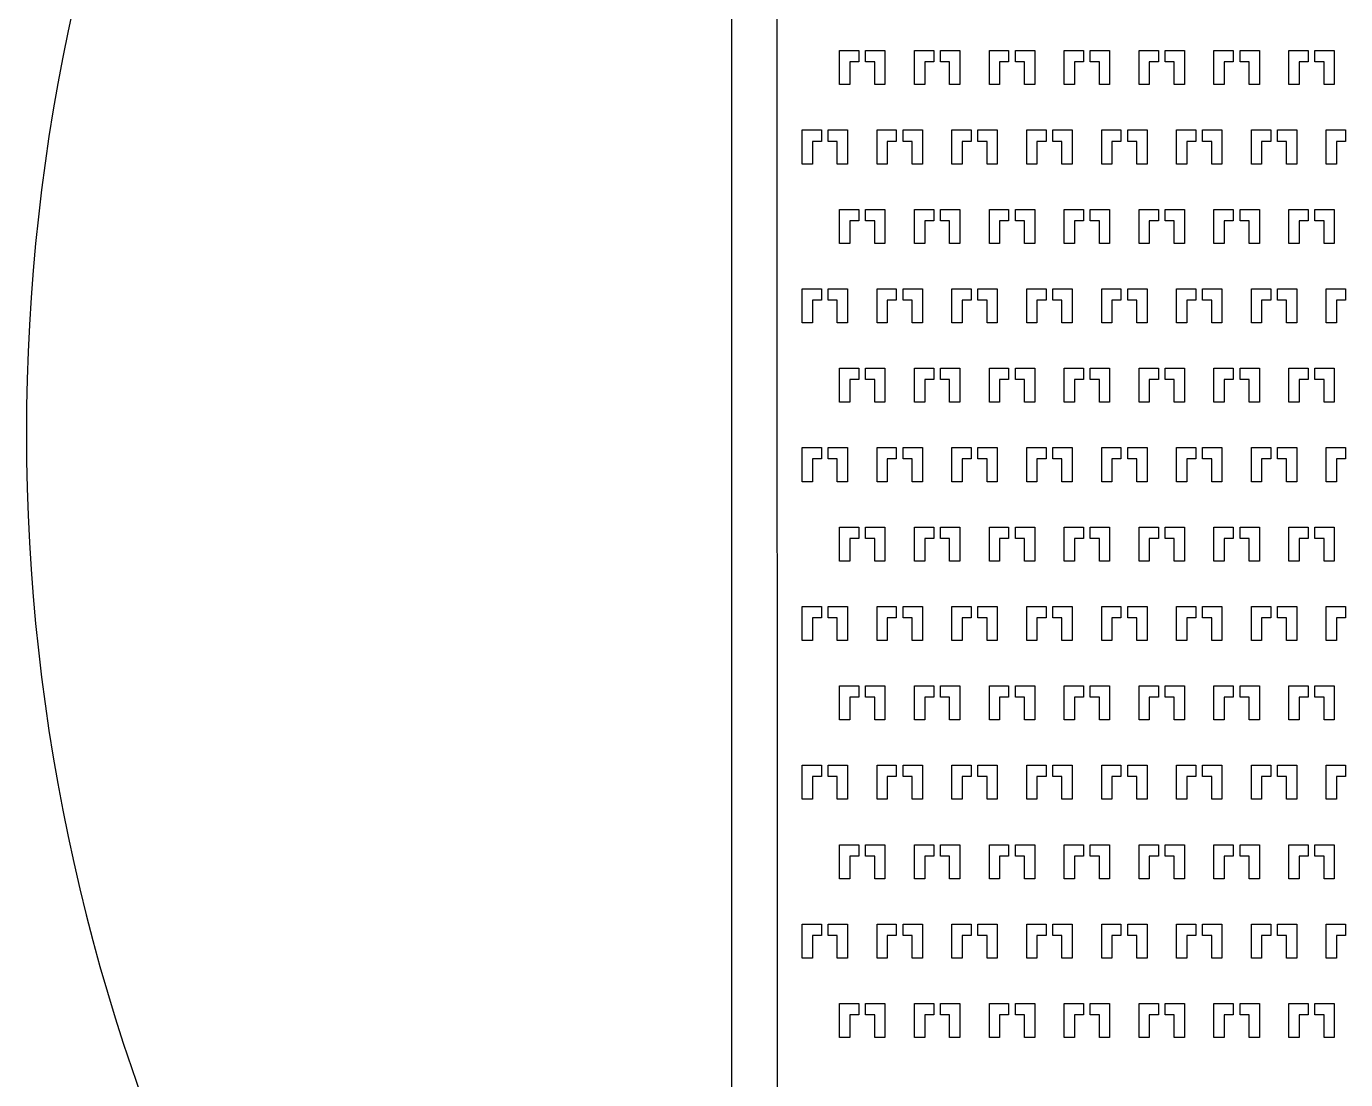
# Model space of a CAD drawing. Header units: millimetres. Extents: x -7034 to 79830, y 8588 to 102980.
# Drawn here: x 57984 to 63798, y 55464 to 60106 of the extents above; entities that cross this region are included whole.
import ezdxf

# ---------------------------------------------------------------- set-up
doc = ezdxf.new("R2010")
doc.units = ezdxf.units.MM
doc.layers.add('Layer-2', color=3, linetype='Continuous')

msp = doc.modelspace()

# ---------------------------------------------------------------- linework, layer by layer
at = {"layer": 'Layer-2'}
for p, q in [((61092.3, 51711.9), (61093.9, 64640)), ((61292, 64640), (61292.3, 51711.9)), ((61567.9, 59849.7), (61567.9, 59999.7)), ((61567.9, 59999.7), (61652.9, 59999.7)), ((61652.9, 59999.7), (61652.9, 59949.7)), ((61682.9, 59949.7), (61682.9, 59999.7)), ((61682.9, 59999.7), (61767.9, 59999.7)), ((61767.9, 59999.7), (61767.9, 59849.7)), ((61897.9, 59849.7), (61897.9, 59999.7)), ((61897.9, 59999.7), (61982.9, 59999.7)), ((61982.9, 59999.7), (61982.9, 59949.7)), ((62012.9, 59949.7), (62012.9, 59999.7)), ((62012.9, 59999.7), (62097.9, 59999.7)), ((62097.9, 59999.7), (62097.9, 59849.7)), ((62227.9, 59849.7), (62227.9, 59999.7)), ((62227.9, 59999.7), (62312.9, 59999.7)), ((62312.9, 59999.7), (62312.9, 59949.7)), ((62342.9, 59949.7), (62342.9, 59999.7)), ((62342.9, 59999.7), (62427.9, 59999.7)), ((62427.9, 59999.7), (62427.9, 59849.7)), ((62557.9, 59849.7), (62557.9, 59999.7)), ((62557.9, 59999.7), (62642.9, 59999.7)), ((62642.9, 59999.7), (62642.9, 59949.7)), ((62672.9, 59949.7), (62672.9, 59999.7)), ((62672.9, 59999.7), (62757.9, 59999.7)), ((62757.9, 59999.7), (62757.9, 59849.7)), ((62887.9, 59849.7), (62887.9, 59999.7)), ((62887.9, 59999.7), (62972.9, 59999.7)), ((62972.9, 59999.7), (62972.9, 59949.7)), ((63002.9, 59949.7), (63002.9, 59999.7)), ((63002.9, 59999.7), (63087.9, 59999.7)), ((63087.9, 59999.7), (63087.9, 59849.7)), ((63217.9, 59849.7), (63217.9, 59999.7)), ((63217.9, 59999.7), (63302.9, 59999.7)), ((63302.9, 59999.7), (63302.9, 59949.7)), ((63332.9, 59949.7), (63332.9, 59999.7)), ((63332.9, 59999.7), (63417.9, 59999.7)), ((63417.9, 59999.7), (63417.9, 59849.7)), ((63547.9, 59849.7), (63547.9, 59999.7)), ((63547.9, 59999.7), (63632.9, 59999.7)), ((63632.9, 59999.7), (63632.9, 59949.7)), ((63662.9, 59949.7), (63662.9, 59999.7)), ((63662.9, 59999.7), (63747.9, 59999.7)), ((63747.9, 59999.7), (63747.9, 59849.7)), ((61652.9, 59949.7), (61612.9, 59949.7)), ((61612.9, 59949.7), (61612.9, 59849.7)), ((61722.9, 59949.7), (61682.9, 59949.7)), ((61722.9, 59849.7), (61722.9, 59949.7)), ((61982.9, 59949.7), (61942.9, 59949.7)), ((61942.9, 59949.7), (61942.9, 59849.7)), ((62052.9, 59949.7), (62012.9, 59949.7)), ((62052.9, 59849.7), (62052.9, 59949.7)), ((62312.9, 59949.7), (62272.9, 59949.7)), ((62272.9, 59949.7), (62272.9, 59849.7)), ((62382.9, 59949.7), (62342.9, 59949.7)), ((62382.9, 59849.7), (62382.9, 59949.7)), ((62642.9, 59949.7), (62602.9, 59949.7)), ((62602.9, 59949.7), (62602.9, 59849.7)), ((62712.9, 59949.7), (62672.9, 59949.7)), ((62712.9, 59849.7), (62712.9, 59949.7)), ((62972.9, 59949.7), (62932.9, 59949.7)), ((62932.9, 59949.7), (62932.9, 59849.7)), ((63042.9, 59949.7), (63002.9, 59949.7)), ((63042.9, 59849.7), (63042.9, 59949.7)), ((63302.9, 59949.7), (63262.9, 59949.7)), ((63262.9, 59949.7), (63262.9, 59849.7)), ((63372.9, 59949.7), (63332.9, 59949.7)), ((63372.9, 59849.7), (63372.9, 59949.7)), ((63632.9, 59949.7), (63592.9, 59949.7)), ((63592.9, 59949.7), (63592.9, 59849.7)), ((63702.9, 59949.7), (63662.9, 59949.7)), ((63702.9, 59849.7), (63702.9, 59949.7)), ((61612.9, 59849.7), (61567.9, 59849.7)), ((61767.9, 59849.7), (61722.9, 59849.7)), ((61942.9, 59849.7), (61897.9, 59849.7)), ((62097.9, 59849.7), (62052.9, 59849.7)), ((62272.9, 59849.7), (62227.9, 59849.7)), ((62427.9, 59849.7), (62382.9, 59849.7)), ((62602.9, 59849.7), (62557.9, 59849.7)), ((62757.9, 59849.7), (62712.9, 59849.7)), ((62932.9, 59849.7), (62887.9, 59849.7)), ((63087.9, 59849.7), (63042.9, 59849.7)), ((63262.9, 59849.7), (63217.9, 59849.7)), ((63417.9, 59849.7), (63372.9, 59849.7)), ((63592.9, 59849.7), (63547.9, 59849.7)), ((63747.9, 59849.7), (63702.9, 59849.7)), ((61402.9, 59499.7), (61402.9, 59649.7)), ((61402.9, 59649.7), (61487.9, 59649.7)), ((61487.9, 59649.7), (61487.9, 59599.7)), ((61517.9, 59599.7), (61517.9, 59649.7)), ((61517.9, 59649.7), (61602.9, 59649.7)), ((61602.9, 59649.7), (61602.9, 59499.7)), ((61732.9, 59499.7), (61732.9, 59649.7)), ((61732.9, 59649.7), (61817.9, 59649.7)), ((61817.9, 59649.7), (61817.9, 59599.7)), ((61847.9, 59599.7), (61847.9, 59649.7)), ((61847.9, 59649.7), (61932.9, 59649.7)), ((61932.9, 59649.7), (61932.9, 59499.7)), ((62062.9, 59499.7), (62062.9, 59649.7)), ((62062.9, 59649.7), (62147.9, 59649.7)), ((62147.9, 59649.7), (62147.9, 59599.7)), ((62177.9, 59599.7), (62177.9, 59649.7)), ((62177.9, 59649.7), (62262.9, 59649.7)), ((62262.9, 59649.7), (62262.9, 59499.7)), ((62392.9, 59499.7), (62392.9, 59649.7)), ((62392.9, 59649.7), (62477.9, 59649.7)), ((62477.9, 59649.7), (62477.9, 59599.7)), ((62507.9, 59599.7), (62507.9, 59649.7)), ((62507.9, 59649.7), (62592.9, 59649.7)), ((62592.9, 59649.7), (62592.9, 59499.7)), ((62722.9, 59499.7), (62722.9, 59649.7)), ((62722.9, 59649.7), (62807.9, 59649.7)), ((62807.9, 59649.7), (62807.9, 59599.7)), ((62837.9, 59599.7), (62837.9, 59649.7)), ((62837.9, 59649.7), (62922.9, 59649.7)), ((62922.9, 59649.7), (62922.9, 59499.7)), ((63052.9, 59499.7), (63052.9, 59649.7)), ((63052.9, 59649.7), (63137.9, 59649.7)), ((63137.9, 59649.7), (63137.9, 59599.7)), ((63167.9, 59599.7), (63167.9, 59649.7)), ((63167.9, 59649.7), (63252.9, 59649.7)), ((63252.9, 59649.7), (63252.9, 59499.7)), ((63382.9, 59499.7), (63382.9, 59649.7)), ((63382.9, 59649.7), (63467.9, 59649.7)), ((63467.9, 59649.7), (63467.9, 59599.7)), ((63497.9, 59599.7), (63497.9, 59649.7)), ((63497.9, 59649.7), (63582.9, 59649.7)), ((63582.9, 59649.7), (63582.9, 59499.7)), ((63712.9, 59499.7), (63712.9, 59649.7)), ((63712.9, 59649.7), (63797.9, 59649.7)), ((63797.9, 59649.7), (63797.9, 59599.7)), ((61487.9, 59599.7), (61447.9, 59599.7)), ((61447.9, 59599.7), (61447.9, 59499.7)), ((61557.9, 59599.7), (61517.9, 59599.7)), ((61557.9, 59499.7), (61557.9, 59599.7)), ((61817.9, 59599.7), (61777.9, 59599.7)), ((61777.9, 59599.7), (61777.9, 59499.7)), ((61887.9, 59599.7), (61847.9, 59599.7)), ((61887.9, 59499.7), (61887.9, 59599.7)), ((62147.9, 59599.7), (62107.9, 59599.7)), ((62107.9, 59599.7), (62107.9, 59499.7)), ((62217.9, 59599.7), (62177.9, 59599.7)), ((62217.9, 59499.7), (62217.9, 59599.7)), ((62477.9, 59599.7), (62437.9, 59599.7)), ((62437.9, 59599.7), (62437.9, 59499.7)), ((62547.9, 59599.7), (62507.9, 59599.7)), ((62547.9, 59499.7), (62547.9, 59599.7)), ((62807.9, 59599.7), (62767.9, 59599.7)), ((62767.9, 59599.7), (62767.9, 59499.7)), ((62877.9, 59599.7), (62837.9, 59599.7)), ((62877.9, 59499.7), (62877.9, 59599.7)), ((63137.9, 59599.7), (63097.9, 59599.7)), ((63097.9, 59599.7), (63097.9, 59499.7)), ((63207.9, 59599.7), (63167.9, 59599.7)), ((63207.9, 59499.7), (63207.9, 59599.7)), ((63467.9, 59599.7), (63427.9, 59599.7)), ((63427.9, 59599.7), (63427.9, 59499.7)), ((63537.9, 59599.7), (63497.9, 59599.7)), ((63537.9, 59499.7), (63537.9, 59599.7)), ((63797.9, 59599.7), (63757.9, 59599.7)), ((63757.9, 59599.7), (63757.9, 59499.7)), ((61447.9, 59499.7), (61402.9, 59499.7)), ((61602.9, 59499.7), (61557.9, 59499.7)), ((61777.9, 59499.7), (61732.9, 59499.7)), ((61932.9, 59499.7), (61887.9, 59499.7)), ((62107.9, 59499.7), (62062.9, 59499.7)), ((62262.9, 59499.7), (62217.9, 59499.7)), ((62437.9, 59499.7), (62392.9, 59499.7)), ((62592.9, 59499.7), (62547.9, 59499.7)), ((62767.9, 59499.7), (62722.9, 59499.7)), ((62922.9, 59499.7), (62877.9, 59499.7)), ((63097.9, 59499.7), (63052.9, 59499.7)), ((63252.9, 59499.7), (63207.9, 59499.7)), ((63427.9, 59499.7), (63382.9, 59499.7)), ((63582.9, 59499.7), (63537.9, 59499.7)), ((63757.9, 59499.7), (63712.9, 59499.7)), ((61567.9, 59149.7), (61567.9, 59299.7)), ((61567.9, 59299.7), (61652.9, 59299.7)), ((61652.9, 59299.7), (61652.9, 59249.7)), ((61682.9, 59249.7), (61682.9, 59299.7)), ((61682.9, 59299.7), (61767.9, 59299.7)), ((61767.9, 59299.7), (61767.9, 59149.7)), ((61897.9, 59149.7), (61897.9, 59299.7)), ((61897.9, 59299.7), (61982.9, 59299.7)), ((61982.9, 59299.7), (61982.9, 59249.7)), ((62012.9, 59249.7), (62012.9, 59299.7)), ((62012.9, 59299.7), (62097.9, 59299.7)), ((62097.9, 59299.7), (62097.9, 59149.7)), ((62227.9, 59149.7), (62227.9, 59299.7)), ((62227.9, 59299.7), (62312.9, 59299.7)), ((62312.9, 59299.7), (62312.9, 59249.7)), ((62342.9, 59249.7), (62342.9, 59299.7)), ((62342.9, 59299.7), (62427.9, 59299.7)), ((62427.9, 59299.7), (62427.9, 59149.7)), ((62557.9, 59149.7), (62557.9, 59299.7)), ((62557.9, 59299.7), (62642.9, 59299.7)), ((62642.9, 59299.7), (62642.9, 59249.7)), ((62672.9, 59249.7), (62672.9, 59299.7)), ((62672.9, 59299.7), (62757.9, 59299.7)), ((62757.9, 59299.7), (62757.9, 59149.7)), ((62887.9, 59149.7), (62887.9, 59299.7)), ((62887.9, 59299.7), (62972.9, 59299.7)), ((62972.9, 59299.7), (62972.9, 59249.7)), ((63002.9, 59249.7), (63002.9, 59299.7)), ((63002.9, 59299.7), (63087.9, 59299.7)), ((63087.9, 59299.7), (63087.9, 59149.7)), ((63217.9, 59149.7), (63217.9, 59299.7)), ((63217.9, 59299.7), (63302.9, 59299.7)), ((63302.9, 59299.7), (63302.9, 59249.7)), ((63332.9, 59249.7), (63332.9, 59299.7)), ((63332.9, 59299.7), (63417.9, 59299.7)), ((63417.9, 59299.7), (63417.9, 59149.7)), ((63547.9, 59149.7), (63547.9, 59299.7)), ((63547.9, 59299.7), (63632.9, 59299.7)), ((63632.9, 59299.7), (63632.9, 59249.7)), ((63662.9, 59249.7), (63662.9, 59299.7)), ((63662.9, 59299.7), (63747.9, 59299.7)), ((63747.9, 59299.7), (63747.9, 59149.7)), ((61652.9, 59249.7), (61612.9, 59249.7)), ((61612.9, 59249.7), (61612.9, 59149.7)), ((61722.9, 59249.7), (61682.9, 59249.7)), ((61722.9, 59149.7), (61722.9, 59249.7)), ((61982.9, 59249.7), (61942.9, 59249.7)), ((61942.9, 59249.7), (61942.9, 59149.7)), ((62052.9, 59249.7), (62012.9, 59249.7)), ((62052.9, 59149.7), (62052.9, 59249.7)), ((62312.9, 59249.7), (62272.9, 59249.7)), ((62272.9, 59249.7), (62272.9, 59149.7)), ((62382.9, 59249.7), (62342.9, 59249.7)), ((62382.9, 59149.7), (62382.9, 59249.7)), ((62642.9, 59249.7), (62602.9, 59249.7)), ((62602.9, 59249.7), (62602.9, 59149.7)), ((62712.9, 59249.7), (62672.9, 59249.7)), ((62712.9, 59149.7), (62712.9, 59249.7)), ((62972.9, 59249.7), (62932.9, 59249.7)), ((62932.9, 59249.7), (62932.9, 59149.7)), ((63042.9, 59249.7), (63002.9, 59249.7)), ((63042.9, 59149.7), (63042.9, 59249.7)), ((63302.9, 59249.7), (63262.9, 59249.7)), ((63262.9, 59249.7), (63262.9, 59149.7)), ((63372.9, 59249.7), (63332.9, 59249.7)), ((63372.9, 59149.7), (63372.9, 59249.7)), ((63632.9, 59249.7), (63592.9, 59249.7)), ((63592.9, 59249.7), (63592.9, 59149.7)), ((63702.9, 59249.7), (63662.9, 59249.7)), ((63702.9, 59149.7), (63702.9, 59249.7)), ((61612.9, 59149.7), (61567.9, 59149.7)), ((61767.9, 59149.7), (61722.9, 59149.7)), ((61942.9, 59149.7), (61897.9, 59149.7)), ((62097.9, 59149.7), (62052.9, 59149.7)), ((62272.9, 59149.7), (62227.9, 59149.7)), ((62427.9, 59149.7), (62382.9, 59149.7)), ((62602.9, 59149.7), (62557.9, 59149.7)), ((62757.9, 59149.7), (62712.9, 59149.7)), ((62932.9, 59149.7), (62887.9, 59149.7)), ((63087.9, 59149.7), (63042.9, 59149.7)), ((63262.9, 59149.7), (63217.9, 59149.7)), ((63417.9, 59149.7), (63372.9, 59149.7)), ((63592.9, 59149.7), (63547.9, 59149.7)), ((63747.9, 59149.7), (63702.9, 59149.7)), ((61402.9, 58799.7), (61402.9, 58949.7)), ((61402.9, 58949.7), (61487.9, 58949.7)), ((61487.9, 58949.7), (61487.9, 58899.7)), ((61517.9, 58899.7), (61517.9, 58949.7)), ((61517.9, 58949.7), (61602.9, 58949.7)), ((61602.9, 58949.7), (61602.9, 58799.7)), ((61732.9, 58799.7), (61732.9, 58949.7)), ((61732.9, 58949.7), (61817.9, 58949.7)), ((61817.9, 58949.7), (61817.9, 58899.7)), ((61847.9, 58899.7), (61847.9, 58949.7)), ((61847.9, 58949.7), (61932.9, 58949.7)), ((61932.9, 58949.7), (61932.9, 58799.7)), ((62062.9, 58799.7), (62062.9, 58949.7)), ((62062.9, 58949.7), (62147.9, 58949.7)), ((62147.9, 58949.7), (62147.9, 58899.7)), ((62177.9, 58899.7), (62177.9, 58949.7)), ((62177.9, 58949.7), (62262.9, 58949.7)), ((62262.9, 58949.7), (62262.9, 58799.7)), ((62392.9, 58799.7), (62392.9, 58949.7)), ((62392.9, 58949.7), (62477.9, 58949.7)), ((62477.9, 58949.7), (62477.9, 58899.7)), ((62507.9, 58899.7), (62507.9, 58949.7)), ((62507.9, 58949.7), (62592.9, 58949.7)), ((62592.9, 58949.7), (62592.9, 58799.7)), ((62722.9, 58799.7), (62722.9, 58949.7)), ((62722.9, 58949.7), (62807.9, 58949.7)), ((62807.9, 58949.7), (62807.9, 58899.7)), ((62837.9, 58899.7), (62837.9, 58949.7)), ((62837.9, 58949.7), (62922.9, 58949.7)), ((62922.9, 58949.7), (62922.9, 58799.7)), ((63052.9, 58799.7), (63052.9, 58949.7)), ((63052.9, 58949.7), (63137.9, 58949.7)), ((63137.9, 58949.7), (63137.9, 58899.7)), ((63167.9, 58899.7), (63167.9, 58949.7)), ((63167.9, 58949.7), (63252.9, 58949.7)), ((63252.9, 58949.7), (63252.9, 58799.7)), ((63382.9, 58799.7), (63382.9, 58949.7)), ((63382.9, 58949.7), (63467.9, 58949.7)), ((63467.9, 58949.7), (63467.9, 58899.7)), ((63497.9, 58899.7), (63497.9, 58949.7)), ((63497.9, 58949.7), (63582.9, 58949.7)), ((63582.9, 58949.7), (63582.9, 58799.7)), ((63712.9, 58799.7), (63712.9, 58949.7)), ((63712.9, 58949.7), (63797.9, 58949.7)), ((63797.9, 58949.7), (63797.9, 58899.7)), ((61487.9, 58899.7), (61447.9, 58899.7)), ((61447.9, 58899.7), (61447.9, 58799.7)), ((61557.9, 58899.7), (61517.9, 58899.7)), ((61557.9, 58799.7), (61557.9, 58899.7)), ((61817.9, 58899.7), (61777.9, 58899.7)), ((61777.9, 58899.7), (61777.9, 58799.7)), ((61887.9, 58899.7), (61847.9, 58899.7)), ((61887.9, 58799.7), (61887.9, 58899.7)), ((62147.9, 58899.7), (62107.9, 58899.7)), ((62107.9, 58899.7), (62107.9, 58799.7)), ((62217.9, 58899.7), (62177.9, 58899.7)), ((62217.9, 58799.7), (62217.9, 58899.7)), ((62477.9, 58899.7), (62437.9, 58899.7)), ((62437.9, 58899.7), (62437.9, 58799.7)), ((62547.9, 58899.7), (62507.9, 58899.7)), ((62547.9, 58799.7), (62547.9, 58899.7)), ((62807.9, 58899.7), (62767.9, 58899.7)), ((62767.9, 58899.7), (62767.9, 58799.7)), ((62877.9, 58899.7), (62837.9, 58899.7)), ((62877.9, 58799.7), (62877.9, 58899.7)), ((63137.9, 58899.7), (63097.9, 58899.7)), ((63097.9, 58899.7), (63097.9, 58799.7)), ((63207.9, 58899.7), (63167.9, 58899.7)), ((63207.9, 58799.7), (63207.9, 58899.7)), ((63467.9, 58899.7), (63427.9, 58899.7)), ((63427.9, 58899.7), (63427.9, 58799.7)), ((63537.9, 58899.7), (63497.9, 58899.7)), ((63537.9, 58799.7), (63537.9, 58899.7)), ((63797.9, 58899.7), (63757.9, 58899.7)), ((63757.9, 58899.7), (63757.9, 58799.7)), ((61447.9, 58799.7), (61402.9, 58799.7)), ((61602.9, 58799.7), (61557.9, 58799.7)), ((61777.9, 58799.7), (61732.9, 58799.7)), ((61932.9, 58799.7), (61887.9, 58799.7)), ((62107.9, 58799.7), (62062.9, 58799.7)), ((62262.9, 58799.7), (62217.9, 58799.7)), ((62437.9, 58799.7), (62392.9, 58799.7)), ((62592.9, 58799.7), (62547.9, 58799.7)), ((62767.9, 58799.7), (62722.9, 58799.7)), ((62922.9, 58799.7), (62877.9, 58799.7)), ((63097.9, 58799.7), (63052.9, 58799.7)), ((63252.9, 58799.7), (63207.9, 58799.7)), ((63427.9, 58799.7), (63382.9, 58799.7)), ((63582.9, 58799.7), (63537.9, 58799.7)), ((63757.9, 58799.7), (63712.9, 58799.7)), ((61567.9, 58449.7), (61567.9, 58599.7)), ((61567.9, 58599.7), (61652.9, 58599.7)), ((61652.9, 58549.7), (61612.9, 58549.7)), ((61612.9, 58549.7), (61612.9, 58449.7)), ((61652.9, 58599.7), (61652.9, 58549.7)), ((61682.9, 58549.7), (61682.9, 58599.7)), ((61682.9, 58599.7), (61767.9, 58599.7)), ((61722.9, 58549.7), (61682.9, 58549.7)), ((61722.9, 58449.7), (61722.9, 58549.7)), ((61767.9, 58599.7), (61767.9, 58449.7)), ((61897.9, 58449.7), (61897.9, 58599.7)), ((61897.9, 58599.7), (61982.9, 58599.7)), ((61982.9, 58549.7), (61942.9, 58549.7)), ((61942.9, 58549.7), (61942.9, 58449.7)), ((61982.9, 58599.7), (61982.9, 58549.7)), ((62012.9, 58549.7), (62012.9, 58599.7)), ((62012.9, 58599.7), (62097.9, 58599.7)), ((62052.9, 58549.7), (62012.9, 58549.7)), ((62052.9, 58449.7), (62052.9, 58549.7)), ((62097.9, 58599.7), (62097.9, 58449.7)), ((62227.9, 58449.7), (62227.9, 58599.7)), ((62227.9, 58599.7), (62312.9, 58599.7)), ((62312.9, 58549.7), (62272.9, 58549.7)), ((62272.9, 58549.7), (62272.9, 58449.7)), ((62312.9, 58599.7), (62312.9, 58549.7)), ((62342.9, 58549.7), (62342.9, 58599.7)), ((62342.9, 58599.7), (62427.9, 58599.7)), ((62382.9, 58549.7), (62342.9, 58549.7)), ((62382.9, 58449.7), (62382.9, 58549.7)), ((62427.9, 58599.7), (62427.9, 58449.7)), ((62557.9, 58449.7), (62557.9, 58599.7)), ((62557.9, 58599.7), (62642.9, 58599.7)), ((62642.9, 58549.7), (62602.9, 58549.7)), ((62602.9, 58549.7), (62602.9, 58449.7)), ((62642.9, 58599.7), (62642.9, 58549.7)), ((62672.9, 58549.7), (62672.9, 58599.7)), ((62672.9, 58599.7), (62757.9, 58599.7)), ((62712.9, 58549.7), (62672.9, 58549.7)), ((62712.9, 58449.7), (62712.9, 58549.7)), ((62757.9, 58599.7), (62757.9, 58449.7)), ((62887.9, 58449.7), (62887.9, 58599.7)), ((62887.9, 58599.7), (62972.9, 58599.7)), ((62972.9, 58549.7), (62932.9, 58549.7)), ((62932.9, 58549.7), (62932.9, 58449.7)), ((62972.9, 58599.7), (62972.9, 58549.7)), ((63002.9, 58549.7), (63002.9, 58599.7)), ((63002.9, 58599.7), (63087.9, 58599.7)), ((63042.9, 58549.7), (63002.9, 58549.7)), ((63042.9, 58449.7), (63042.9, 58549.7)), ((63087.9, 58599.7), (63087.9, 58449.7)), ((63217.9, 58449.7), (63217.9, 58599.7)), ((63217.9, 58599.7), (63302.9, 58599.7)), ((63302.9, 58549.7), (63262.9, 58549.7)), ((63262.9, 58549.7), (63262.9, 58449.7)), ((63302.9, 58599.7), (63302.9, 58549.7)), ((63332.9, 58549.7), (63332.9, 58599.7)), ((63332.9, 58599.7), (63417.9, 58599.7)), ((63372.9, 58549.7), (63332.9, 58549.7)), ((63372.9, 58449.7), (63372.9, 58549.7)), ((63417.9, 58599.7), (63417.9, 58449.7)), ((63547.9, 58449.7), (63547.9, 58599.7)), ((63547.9, 58599.7), (63632.9, 58599.7)), ((63632.9, 58549.7), (63592.9, 58549.7)), ((63592.9, 58549.7), (63592.9, 58449.7)), ((63632.9, 58599.7), (63632.9, 58549.7)), ((63662.9, 58549.7), (63662.9, 58599.7)), ((63662.9, 58599.7), (63747.9, 58599.7)), ((63702.9, 58549.7), (63662.9, 58549.7)), ((63702.9, 58449.7), (63702.9, 58549.7)), ((63747.9, 58599.7), (63747.9, 58449.7)), ((61612.9, 58449.7), (61567.9, 58449.7)), ((61767.9, 58449.7), (61722.9, 58449.7)), ((61942.9, 58449.7), (61897.9, 58449.7)), ((62097.9, 58449.7), (62052.9, 58449.7)), ((62272.9, 58449.7), (62227.9, 58449.7)), ((62427.9, 58449.7), (62382.9, 58449.7)), ((62602.9, 58449.7), (62557.9, 58449.7)), ((62757.9, 58449.7), (62712.9, 58449.7)), ((62932.9, 58449.7), (62887.9, 58449.7)), ((63087.9, 58449.7), (63042.9, 58449.7)), ((63262.9, 58449.7), (63217.9, 58449.7)), ((63417.9, 58449.7), (63372.9, 58449.7)), ((63592.9, 58449.7), (63547.9, 58449.7)), ((63747.9, 58449.7), (63702.9, 58449.7)), ((61402.9, 58099.7), (61402.9, 58249.7)), ((61402.9, 58249.7), (61487.9, 58249.7)), ((61487.9, 58199.7), (61447.9, 58199.7)), ((61447.9, 58199.7), (61447.9, 58099.7)), ((61487.9, 58249.7), (61487.9, 58199.7)), ((61517.9, 58199.7), (61517.9, 58249.7)), ((61517.9, 58249.7), (61602.9, 58249.7)), ((61557.9, 58199.7), (61517.9, 58199.7)), ((61557.9, 58099.7), (61557.9, 58199.7)), ((61602.9, 58249.7), (61602.9, 58099.7)), ((61732.9, 58099.7), (61732.9, 58249.7)), ((61732.9, 58249.7), (61817.9, 58249.7)), ((61817.9, 58199.7), (61777.9, 58199.7)), ((61777.9, 58199.7), (61777.9, 58099.7)), ((61817.9, 58249.7), (61817.9, 58199.7)), ((61847.9, 58199.7), (61847.9, 58249.7)), ((61847.9, 58249.7), (61932.9, 58249.7)), ((61887.9, 58199.7), (61847.9, 58199.7)), ((61887.9, 58099.7), (61887.9, 58199.7)), ((61932.9, 58249.7), (61932.9, 58099.7)), ((62062.9, 58099.7), (62062.9, 58249.7)), ((62062.9, 58249.7), (62147.9, 58249.7)), ((62147.9, 58199.7), (62107.9, 58199.7)), ((62107.9, 58199.7), (62107.9, 58099.7)), ((62147.9, 58249.7), (62147.9, 58199.7)), ((62177.9, 58199.7), (62177.9, 58249.7)), ((62177.9, 58249.7), (62262.9, 58249.7)), ((62217.9, 58199.7), (62177.9, 58199.7)), ((62217.9, 58099.7), (62217.9, 58199.7)), ((62262.9, 58249.7), (62262.9, 58099.7)), ((62392.9, 58099.7), (62392.9, 58249.7)), ((62392.9, 58249.7), (62477.9, 58249.7)), ((62477.9, 58199.7), (62437.9, 58199.7)), ((62437.9, 58199.7), (62437.9, 58099.7)), ((62477.9, 58249.7), (62477.9, 58199.7)), ((62507.9, 58199.7), (62507.9, 58249.7)), ((62507.9, 58249.7), (62592.9, 58249.7)), ((62547.9, 58199.7), (62507.9, 58199.7)), ((62547.9, 58099.7), (62547.9, 58199.7)), ((62592.9, 58249.7), (62592.9, 58099.7)), ((62722.9, 58099.7), (62722.9, 58249.7)), ((62722.9, 58249.7), (62807.9, 58249.7)), ((62807.9, 58199.7), (62767.9, 58199.7)), ((62767.9, 58199.7), (62767.9, 58099.7)), ((62807.9, 58249.7), (62807.9, 58199.7)), ((62837.9, 58199.7), (62837.9, 58249.7)), ((62837.9, 58249.7), (62922.9, 58249.7)), ((62877.9, 58199.7), (62837.9, 58199.7)), ((62877.9, 58099.7), (62877.9, 58199.7)), ((62922.9, 58249.7), (62922.9, 58099.7)), ((63052.9, 58099.7), (63052.9, 58249.7)), ((63052.9, 58249.7), (63137.9, 58249.7)), ((63137.9, 58199.7), (63097.9, 58199.7)), ((63097.9, 58199.7), (63097.9, 58099.7)), ((63137.9, 58249.7), (63137.9, 58199.7)), ((63167.9, 58199.7), (63167.9, 58249.7)), ((63167.9, 58249.7), (63252.9, 58249.7)), ((63207.9, 58199.7), (63167.9, 58199.7)), ((63207.9, 58099.7), (63207.9, 58199.7)), ((63252.9, 58249.7), (63252.9, 58099.7)), ((63382.9, 58099.7), (63382.9, 58249.7)), ((63382.9, 58249.7), (63467.9, 58249.7)), ((63467.9, 58199.7), (63427.9, 58199.7)), ((63427.9, 58199.7), (63427.9, 58099.7)), ((63467.9, 58249.7), (63467.9, 58199.7)), ((63497.9, 58199.7), (63497.9, 58249.7)), ((63497.9, 58249.7), (63582.9, 58249.7)), ((63537.9, 58199.7), (63497.9, 58199.7)), ((63537.9, 58099.7), (63537.9, 58199.7)), ((63582.9, 58249.7), (63582.9, 58099.7)), ((63712.9, 58099.7), (63712.9, 58249.7)), ((63712.9, 58249.7), (63797.9, 58249.7)), ((63797.9, 58199.7), (63757.9, 58199.7)), ((63757.9, 58199.7), (63757.9, 58099.7)), ((63797.9, 58249.7), (63797.9, 58199.7)), ((61447.9, 58099.7), (61402.9, 58099.7)), ((61602.9, 58099.7), (61557.9, 58099.7)), ((61777.9, 58099.7), (61732.9, 58099.7)), ((61932.9, 58099.7), (61887.9, 58099.7)), ((62107.9, 58099.7), (62062.9, 58099.7)), ((62262.9, 58099.7), (62217.9, 58099.7)), ((62437.9, 58099.7), (62392.9, 58099.7)), ((62592.9, 58099.7), (62547.9, 58099.7)), ((62767.9, 58099.7), (62722.9, 58099.7)), ((62922.9, 58099.7), (62877.9, 58099.7)), ((63097.9, 58099.7), (63052.9, 58099.7)), ((63252.9, 58099.7), (63207.9, 58099.7)), ((63427.9, 58099.7), (63382.9, 58099.7)), ((63582.9, 58099.7), (63537.9, 58099.7)), ((63757.9, 58099.7), (63712.9, 58099.7)), ((61567.9, 57749.7), (61567.9, 57899.7)), ((61567.9, 57899.7), (61652.9, 57899.7)), ((61652.9, 57849.7), (61612.9, 57849.7)), ((61612.9, 57849.7), (61612.9, 57749.7)), ((61652.9, 57899.7), (61652.9, 57849.7)), ((61682.9, 57849.7), (61682.9, 57899.7)), ((61682.9, 57899.7), (61767.9, 57899.7)), ((61722.9, 57849.7), (61682.9, 57849.7)), ((61722.9, 57749.7), (61722.9, 57849.7)), ((61767.9, 57899.7), (61767.9, 57749.7)), ((61897.9, 57749.7), (61897.9, 57899.7)), ((61897.9, 57899.7), (61982.9, 57899.7)), ((61982.9, 57849.7), (61942.9, 57849.7)), ((61942.9, 57849.7), (61942.9, 57749.7)), ((61982.9, 57899.7), (61982.9, 57849.7)), ((62012.9, 57849.7), (62012.9, 57899.7)), ((62012.9, 57899.7), (62097.9, 57899.7)), ((62052.9, 57849.7), (62012.9, 57849.7)), ((62052.9, 57749.7), (62052.9, 57849.7)), ((62097.9, 57899.7), (62097.9, 57749.7)), ((62227.9, 57749.7), (62227.9, 57899.7)), ((62227.9, 57899.7), (62312.9, 57899.7)), ((62312.9, 57849.7), (62272.9, 57849.7)), ((62272.9, 57849.7), (62272.9, 57749.7)), ((62312.9, 57899.7), (62312.9, 57849.7)), ((62342.9, 57849.7), (62342.9, 57899.7)), ((62342.9, 57899.7), (62427.9, 57899.7)), ((62382.9, 57849.7), (62342.9, 57849.7)), ((62382.9, 57749.7), (62382.9, 57849.7)), ((62427.9, 57899.7), (62427.9, 57749.7)), ((62557.9, 57749.7), (62557.9, 57899.7)), ((62557.9, 57899.7), (62642.9, 57899.7)), ((62642.9, 57849.7), (62602.9, 57849.7)), ((62602.9, 57849.7), (62602.9, 57749.7)), ((62642.9, 57899.7), (62642.9, 57849.7)), ((62672.9, 57849.7), (62672.9, 57899.7)), ((62672.9, 57899.7), (62757.9, 57899.7)), ((62712.9, 57849.7), (62672.9, 57849.7)), ((62712.9, 57749.7), (62712.9, 57849.7)), ((62757.9, 57899.7), (62757.9, 57749.7)), ((62887.9, 57749.7), (62887.9, 57899.7)), ((62887.9, 57899.7), (62972.9, 57899.7)), ((62972.9, 57849.7), (62932.9, 57849.7)), ((62932.9, 57849.7), (62932.9, 57749.7)), ((62972.9, 57899.7), (62972.9, 57849.7)), ((63002.9, 57849.7), (63002.9, 57899.7)), ((63002.9, 57899.7), (63087.9, 57899.7)), ((63042.9, 57849.7), (63002.9, 57849.7)), ((63042.9, 57749.7), (63042.9, 57849.7)), ((63087.9, 57899.7), (63087.9, 57749.7)), ((63217.9, 57749.7), (63217.9, 57899.7)), ((63217.9, 57899.7), (63302.9, 57899.7)), ((63302.9, 57849.7), (63262.9, 57849.7)), ((63262.9, 57849.7), (63262.9, 57749.7)), ((63302.9, 57899.7), (63302.9, 57849.7)), ((63332.9, 57849.7), (63332.9, 57899.7)), ((63332.9, 57899.7), (63417.9, 57899.7)), ((63372.9, 57849.7), (63332.9, 57849.7)), ((63372.9, 57749.7), (63372.9, 57849.7)), ((63417.9, 57899.7), (63417.9, 57749.7)), ((63547.9, 57749.7), (63547.9, 57899.7)), ((63547.9, 57899.7), (63632.9, 57899.7)), ((63632.9, 57849.7), (63592.9, 57849.7)), ((63592.9, 57849.7), (63592.9, 57749.7)), ((63632.9, 57899.7), (63632.9, 57849.7)), ((63662.9, 57849.7), (63662.9, 57899.7)), ((63662.9, 57899.7), (63747.9, 57899.7)), ((63702.9, 57849.7), (63662.9, 57849.7)), ((63702.9, 57749.7), (63702.9, 57849.7)), ((63747.9, 57899.7), (63747.9, 57749.7)), ((61612.9, 57749.7), (61567.9, 57749.7)), ((61767.9, 57749.7), (61722.9, 57749.7)), ((61942.9, 57749.7), (61897.9, 57749.7)), ((62097.9, 57749.7), (62052.9, 57749.7)), ((62272.9, 57749.7), (62227.9, 57749.7)), ((62427.9, 57749.7), (62382.9, 57749.7)), ((62602.9, 57749.7), (62557.9, 57749.7)), ((62757.9, 57749.7), (62712.9, 57749.7)), ((62932.9, 57749.7), (62887.9, 57749.7)), ((63087.9, 57749.7), (63042.9, 57749.7)), ((63262.9, 57749.7), (63217.9, 57749.7)), ((63417.9, 57749.7), (63372.9, 57749.7)), ((63592.9, 57749.7), (63547.9, 57749.7)), ((63747.9, 57749.7), (63702.9, 57749.7)), ((61402.9, 57399.7), (61402.9, 57549.7)), ((61402.9, 57549.7), (61487.9, 57549.7)), ((61487.9, 57499.7), (61447.9, 57499.7)), ((61447.9, 57499.7), (61447.9, 57399.7)), ((61487.9, 57549.7), (61487.9, 57499.7)), ((61517.9, 57499.7), (61517.9, 57549.7)), ((61517.9, 57549.7), (61602.9, 57549.7)), ((61557.9, 57499.7), (61517.9, 57499.7)), ((61557.9, 57399.7), (61557.9, 57499.7)), ((61602.9, 57549.7), (61602.9, 57399.7)), ((61732.9, 57399.7), (61732.9, 57549.7)), ((61732.9, 57549.7), (61817.9, 57549.7)), ((61817.9, 57499.7), (61777.9, 57499.7)), ((61777.9, 57499.7), (61777.9, 57399.7)), ((61817.9, 57549.7), (61817.9, 57499.7)), ((61847.9, 57499.7), (61847.9, 57549.7)), ((61847.9, 57549.7), (61932.9, 57549.7)), ((61887.9, 57499.7), (61847.9, 57499.7)), ((61887.9, 57399.7), (61887.9, 57499.7)), ((61932.9, 57549.7), (61932.9, 57399.7)), ((62062.9, 57399.7), (62062.9, 57549.7)), ((62062.9, 57549.7), (62147.9, 57549.7)), ((62147.9, 57499.7), (62107.9, 57499.7)), ((62107.9, 57499.7), (62107.9, 57399.7)), ((62147.9, 57549.7), (62147.9, 57499.7)), ((62177.9, 57499.7), (62177.9, 57549.7)), ((62177.9, 57549.7), (62262.9, 57549.7)), ((62217.9, 57499.7), (62177.9, 57499.7)), ((62217.9, 57399.7), (62217.9, 57499.7)), ((62262.9, 57549.7), (62262.9, 57399.7)), ((62392.9, 57399.7), (62392.9, 57549.7)), ((62392.9, 57549.7), (62477.9, 57549.7)), ((62477.9, 57499.7), (62437.9, 57499.7)), ((62437.9, 57499.7), (62437.9, 57399.7)), ((62477.9, 57549.7), (62477.9, 57499.7)), ((62507.9, 57499.7), (62507.9, 57549.7)), ((62507.9, 57549.7), (62592.9, 57549.7)), ((62547.9, 57499.7), (62507.9, 57499.7)), ((62547.9, 57399.7), (62547.9, 57499.7)), ((62592.9, 57549.7), (62592.9, 57399.7)), ((62722.9, 57399.7), (62722.9, 57549.7)), ((62722.9, 57549.7), (62807.9, 57549.7)), ((62807.9, 57499.7), (62767.9, 57499.7)), ((62767.9, 57499.7), (62767.9, 57399.7)), ((62807.9, 57549.7), (62807.9, 57499.7)), ((62837.9, 57499.7), (62837.9, 57549.7)), ((62837.9, 57549.7), (62922.9, 57549.7)), ((62877.9, 57499.7), (62837.9, 57499.7)), ((62877.9, 57399.7), (62877.9, 57499.7)), ((62922.9, 57549.7), (62922.9, 57399.7)), ((63052.9, 57399.7), (63052.9, 57549.7)), ((63052.9, 57549.7), (63137.9, 57549.7)), ((63137.9, 57499.7), (63097.9, 57499.7)), ((63097.9, 57499.7), (63097.9, 57399.7)), ((63137.9, 57549.7), (63137.9, 57499.7)), ((63167.9, 57499.7), (63167.9, 57549.7)), ((63167.9, 57549.7), (63252.9, 57549.7)), ((63207.9, 57499.7), (63167.9, 57499.7)), ((63207.9, 57399.7), (63207.9, 57499.7)), ((63252.9, 57549.7), (63252.9, 57399.7)), ((63382.9, 57399.7), (63382.9, 57549.7)), ((63382.9, 57549.7), (63467.9, 57549.7)), ((63467.9, 57499.7), (63427.9, 57499.7)), ((63427.9, 57499.7), (63427.9, 57399.7)), ((63467.9, 57549.7), (63467.9, 57499.7)), ((63497.9, 57499.7), (63497.9, 57549.7)), ((63497.9, 57549.7), (63582.9, 57549.7)), ((63537.9, 57499.7), (63497.9, 57499.7)), ((63537.9, 57399.7), (63537.9, 57499.7)), ((63582.9, 57549.7), (63582.9, 57399.7)), ((63712.9, 57399.7), (63712.9, 57549.7)), ((63712.9, 57549.7), (63797.9, 57549.7)), ((63797.9, 57499.7), (63757.9, 57499.7)), ((63757.9, 57499.7), (63757.9, 57399.7)), ((63797.9, 57549.7), (63797.9, 57499.7)), ((61447.9, 57399.7), (61402.9, 57399.7)), ((61602.9, 57399.7), (61557.9, 57399.7)), ((61777.9, 57399.7), (61732.9, 57399.7)), ((61932.9, 57399.7), (61887.9, 57399.7)), ((62107.9, 57399.7), (62062.9, 57399.7)), ((62262.9, 57399.7), (62217.9, 57399.7)), ((62437.9, 57399.7), (62392.9, 57399.7)), ((62592.9, 57399.7), (62547.9, 57399.7)), ((62767.9, 57399.7), (62722.9, 57399.7)), ((62922.9, 57399.7), (62877.9, 57399.7)), ((63097.9, 57399.7), (63052.9, 57399.7)), ((63252.9, 57399.7), (63207.9, 57399.7)), ((63427.9, 57399.7), (63382.9, 57399.7)), ((63582.9, 57399.7), (63537.9, 57399.7)), ((63757.9, 57399.7), (63712.9, 57399.7)), ((61567.9, 57049.7), (61567.9, 57199.7)), ((61567.9, 57199.7), (61652.9, 57199.7)), ((61652.9, 57149.7), (61612.9, 57149.7)), ((61612.9, 57149.7), (61612.9, 57049.7)), ((61652.9, 57199.7), (61652.9, 57149.7)), ((61682.9, 57149.7), (61682.9, 57199.7)), ((61682.9, 57199.7), (61767.9, 57199.7)), ((61722.9, 57149.7), (61682.9, 57149.7)), ((61722.9, 57049.7), (61722.9, 57149.7)), ((61767.9, 57199.7), (61767.9, 57049.7)), ((61897.9, 57049.7), (61897.9, 57199.7)), ((61897.9, 57199.7), (61982.9, 57199.7)), ((61982.9, 57149.7), (61942.9, 57149.7)), ((61942.9, 57149.7), (61942.9, 57049.7)), ((61982.9, 57199.7), (61982.9, 57149.7)), ((62012.9, 57149.7), (62012.9, 57199.7)), ((62012.9, 57199.7), (62097.9, 57199.7)), ((62052.9, 57149.7), (62012.9, 57149.7)), ((62052.9, 57049.7), (62052.9, 57149.7)), ((62097.9, 57199.7), (62097.9, 57049.7)), ((62227.9, 57049.7), (62227.9, 57199.7)), ((62227.9, 57199.7), (62312.9, 57199.7)), ((62312.9, 57149.7), (62272.9, 57149.7)), ((62272.9, 57149.7), (62272.9, 57049.7)), ((62312.9, 57199.7), (62312.9, 57149.7)), ((62342.9, 57149.7), (62342.9, 57199.7)), ((62342.9, 57199.7), (62427.9, 57199.7)), ((62382.9, 57149.7), (62342.9, 57149.7)), ((62382.9, 57049.7), (62382.9, 57149.7)), ((62427.9, 57199.7), (62427.9, 57049.7)), ((62557.9, 57049.7), (62557.9, 57199.7)), ((62557.9, 57199.7), (62642.9, 57199.7)), ((62642.9, 57149.7), (62602.9, 57149.7)), ((62602.9, 57149.7), (62602.9, 57049.7)), ((62642.9, 57199.7), (62642.9, 57149.7)), ((62672.9, 57149.7), (62672.9, 57199.7)), ((62672.9, 57199.7), (62757.9, 57199.7)), ((62712.9, 57149.7), (62672.9, 57149.7)), ((62712.9, 57049.7), (62712.9, 57149.7)), ((62757.9, 57199.7), (62757.9, 57049.7)), ((62887.9, 57049.7), (62887.9, 57199.7)), ((62887.9, 57199.7), (62972.9, 57199.7)), ((62972.9, 57149.7), (62932.9, 57149.7)), ((62932.9, 57149.7), (62932.9, 57049.7)), ((62972.9, 57199.7), (62972.9, 57149.7)), ((63002.9, 57149.7), (63002.9, 57199.7)), ((63002.9, 57199.7), (63087.9, 57199.7)), ((63042.9, 57149.7), (63002.9, 57149.7)), ((63042.9, 57049.7), (63042.9, 57149.7)), ((63087.9, 57199.7), (63087.9, 57049.7)), ((63217.9, 57049.7), (63217.9, 57199.7)), ((63217.9, 57199.7), (63302.9, 57199.7)), ((63302.9, 57149.7), (63262.9, 57149.7)), ((63262.9, 57149.7), (63262.9, 57049.7)), ((63302.9, 57199.7), (63302.9, 57149.7)), ((63332.9, 57149.7), (63332.9, 57199.7)), ((63332.9, 57199.7), (63417.9, 57199.7)), ((63372.9, 57149.7), (63332.9, 57149.7)), ((63372.9, 57049.7), (63372.9, 57149.7)), ((63417.9, 57199.7), (63417.9, 57049.7)), ((63547.9, 57049.7), (63547.9, 57199.7)), ((63547.9, 57199.7), (63632.9, 57199.7)), ((63632.9, 57149.7), (63592.9, 57149.7)), ((63592.9, 57149.7), (63592.9, 57049.7)), ((63632.9, 57199.7), (63632.9, 57149.7)), ((63662.9, 57149.7), (63662.9, 57199.7)), ((63662.9, 57199.7), (63747.9, 57199.7)), ((63702.9, 57149.7), (63662.9, 57149.7)), ((63702.9, 57049.7), (63702.9, 57149.7)), ((63747.9, 57199.7), (63747.9, 57049.7)), ((61612.9, 57049.7), (61567.9, 57049.7)), ((61767.9, 57049.7), (61722.9, 57049.7)), ((61942.9, 57049.7), (61897.9, 57049.7)), ((62097.9, 57049.7), (62052.9, 57049.7)), ((62272.9, 57049.7), (62227.9, 57049.7)), ((62427.9, 57049.7), (62382.9, 57049.7)), ((62602.9, 57049.7), (62557.9, 57049.7)), ((62757.9, 57049.7), (62712.9, 57049.7)), ((62932.9, 57049.7), (62887.9, 57049.7)), ((63087.9, 57049.7), (63042.9, 57049.7)), ((63262.9, 57049.7), (63217.9, 57049.7)), ((63417.9, 57049.7), (63372.9, 57049.7)), ((63592.9, 57049.7), (63547.9, 57049.7)), ((63747.9, 57049.7), (63702.9, 57049.7)), ((61402.9, 56699.7), (61402.9, 56849.7)), ((61402.9, 56849.7), (61487.9, 56849.7)), ((61487.9, 56799.7), (61447.9, 56799.7)), ((61447.9, 56799.7), (61447.9, 56699.7)), ((61487.9, 56849.7), (61487.9, 56799.7)), ((61517.9, 56799.7), (61517.9, 56849.7)), ((61517.9, 56849.7), (61602.9, 56849.7)), ((61557.9, 56799.7), (61517.9, 56799.7)), ((61557.9, 56699.7), (61557.9, 56799.7)), ((61602.9, 56849.7), (61602.9, 56699.7)), ((61732.9, 56699.7), (61732.9, 56849.7)), ((61732.9, 56849.7), (61817.9, 56849.7)), ((61817.9, 56799.7), (61777.9, 56799.7)), ((61777.9, 56799.7), (61777.9, 56699.7)), ((61817.9, 56849.7), (61817.9, 56799.7)), ((61847.9, 56799.7), (61847.9, 56849.7)), ((61847.9, 56849.7), (61932.9, 56849.7)), ((61887.9, 56799.7), (61847.9, 56799.7)), ((61887.9, 56699.7), (61887.9, 56799.7)), ((61932.9, 56849.7), (61932.9, 56699.7)), ((62062.9, 56699.7), (62062.9, 56849.7)), ((62062.9, 56849.7), (62147.9, 56849.7)), ((62147.9, 56799.7), (62107.9, 56799.7)), ((62107.9, 56799.7), (62107.9, 56699.7)), ((62147.9, 56849.7), (62147.9, 56799.7)), ((62177.9, 56799.7), (62177.9, 56849.7)), ((62177.9, 56849.7), (62262.9, 56849.7)), ((62217.9, 56799.7), (62177.9, 56799.7)), ((62217.9, 56699.7), (62217.9, 56799.7)), ((62262.9, 56849.7), (62262.9, 56699.7)), ((62392.9, 56699.7), (62392.9, 56849.7)), ((62392.9, 56849.7), (62477.9, 56849.7)), ((62477.9, 56799.7), (62437.9, 56799.7)), ((62437.9, 56799.7), (62437.9, 56699.7)), ((62477.9, 56849.7), (62477.9, 56799.7)), ((62507.9, 56799.7), (62507.9, 56849.7)), ((62507.9, 56849.7), (62592.9, 56849.7)), ((62547.9, 56799.7), (62507.9, 56799.7)), ((62547.9, 56699.7), (62547.9, 56799.7)), ((62592.9, 56849.7), (62592.9, 56699.7)), ((62722.9, 56699.7), (62722.9, 56849.7)), ((62722.9, 56849.7), (62807.9, 56849.7)), ((62807.9, 56799.7), (62767.9, 56799.7)), ((62767.9, 56799.7), (62767.9, 56699.7)), ((62807.9, 56849.7), (62807.9, 56799.7)), ((62837.9, 56799.7), (62837.9, 56849.7)), ((62837.9, 56849.7), (62922.9, 56849.7)), ((62877.9, 56799.7), (62837.9, 56799.7)), ((62877.9, 56699.7), (62877.9, 56799.7)), ((62922.9, 56849.7), (62922.9, 56699.7)), ((63052.9, 56699.7), (63052.9, 56849.7)), ((63052.9, 56849.7), (63137.9, 56849.7)), ((63137.9, 56799.7), (63097.9, 56799.7)), ((63097.9, 56799.7), (63097.9, 56699.7)), ((63137.9, 56849.7), (63137.9, 56799.7)), ((63167.9, 56799.7), (63167.9, 56849.7)), ((63167.9, 56849.7), (63252.9, 56849.7)), ((63207.9, 56799.7), (63167.9, 56799.7)), ((63207.9, 56699.7), (63207.9, 56799.7)), ((63252.9, 56849.7), (63252.9, 56699.7)), ((63382.9, 56699.7), (63382.9, 56849.7)), ((63382.9, 56849.7), (63467.9, 56849.7)), ((63467.9, 56799.7), (63427.9, 56799.7)), ((63427.9, 56799.7), (63427.9, 56699.7)), ((63467.9, 56849.7), (63467.9, 56799.7)), ((63497.9, 56799.7), (63497.9, 56849.7)), ((63497.9, 56849.7), (63582.9, 56849.7)), ((63537.9, 56799.7), (63497.9, 56799.7)), ((63537.9, 56699.7), (63537.9, 56799.7)), ((63582.9, 56849.7), (63582.9, 56699.7)), ((63712.9, 56699.7), (63712.9, 56849.7)), ((63712.9, 56849.7), (63797.9, 56849.7)), ((63797.9, 56799.7), (63757.9, 56799.7)), ((63757.9, 56799.7), (63757.9, 56699.7)), ((63797.9, 56849.7), (63797.9, 56799.7)), ((61447.9, 56699.7), (61402.9, 56699.7)), ((61602.9, 56699.7), (61557.9, 56699.7)), ((61777.9, 56699.7), (61732.9, 56699.7)), ((61932.9, 56699.7), (61887.9, 56699.7)), ((62107.9, 56699.7), (62062.9, 56699.7)), ((62262.9, 56699.7), (62217.9, 56699.7)), ((62437.9, 56699.7), (62392.9, 56699.7)), ((62592.9, 56699.7), (62547.9, 56699.7)), ((62767.9, 56699.7), (62722.9, 56699.7)), ((62922.9, 56699.7), (62877.9, 56699.7)), ((63097.9, 56699.7), (63052.9, 56699.7)), ((63252.9, 56699.7), (63207.9, 56699.7)), ((63427.9, 56699.7), (63382.9, 56699.7)), ((63582.9, 56699.7), (63537.9, 56699.7)), ((63757.9, 56699.7), (63712.9, 56699.7)), ((61567.9, 56349.7), (61567.9, 56499.7)), ((61567.9, 56499.7), (61652.9, 56499.7)), ((61652.9, 56449.7), (61612.9, 56449.7)), ((61612.9, 56449.7), (61612.9, 56349.7)), ((61652.9, 56499.7), (61652.9, 56449.7)), ((61682.9, 56449.7), (61682.9, 56499.7)), ((61682.9, 56499.7), (61767.9, 56499.7)), ((61722.9, 56449.7), (61682.9, 56449.7)), ((61722.9, 56349.7), (61722.9, 56449.7)), ((61767.9, 56499.7), (61767.9, 56349.7)), ((61897.9, 56349.7), (61897.9, 56499.7)), ((61897.9, 56499.7), (61982.9, 56499.7)), ((61982.9, 56449.7), (61942.9, 56449.7)), ((61942.9, 56449.7), (61942.9, 56349.7)), ((61982.9, 56499.7), (61982.9, 56449.7)), ((62012.9, 56449.7), (62012.9, 56499.7)), ((62012.9, 56499.7), (62097.9, 56499.7)), ((62052.9, 56449.7), (62012.9, 56449.7)), ((62052.9, 56349.7), (62052.9, 56449.7)), ((62097.9, 56499.7), (62097.9, 56349.7)), ((62227.9, 56349.7), (62227.9, 56499.7)), ((62227.9, 56499.7), (62312.9, 56499.7)), ((62312.9, 56449.7), (62272.9, 56449.7)), ((62272.9, 56449.7), (62272.9, 56349.7)), ((62312.9, 56499.7), (62312.9, 56449.7)), ((62342.9, 56449.7), (62342.9, 56499.7)), ((62342.9, 56499.7), (62427.9, 56499.7)), ((62382.9, 56449.7), (62342.9, 56449.7)), ((62382.9, 56349.7), (62382.9, 56449.7)), ((62427.9, 56499.7), (62427.9, 56349.7)), ((62557.9, 56349.7), (62557.9, 56499.7)), ((62557.9, 56499.7), (62642.9, 56499.7)), ((62642.9, 56449.7), (62602.9, 56449.7)), ((62602.9, 56449.7), (62602.9, 56349.7)), ((62642.9, 56499.7), (62642.9, 56449.7)), ((62672.9, 56449.7), (62672.9, 56499.7)), ((62672.9, 56499.7), (62757.9, 56499.7)), ((62712.9, 56449.7), (62672.9, 56449.7)), ((62712.9, 56349.7), (62712.9, 56449.7)), ((62757.9, 56499.7), (62757.9, 56349.7)), ((62887.9, 56349.7), (62887.9, 56499.7)), ((62887.9, 56499.7), (62972.9, 56499.7)), ((62972.9, 56449.7), (62932.9, 56449.7)), ((62932.9, 56449.7), (62932.9, 56349.7)), ((62972.9, 56499.7), (62972.9, 56449.7)), ((63002.9, 56449.7), (63002.9, 56499.7)), ((63002.9, 56499.7), (63087.9, 56499.7)), ((63042.9, 56449.7), (63002.9, 56449.7)), ((63042.9, 56349.7), (63042.9, 56449.7)), ((63087.9, 56499.7), (63087.9, 56349.7)), ((63217.9, 56349.7), (63217.9, 56499.7)), ((63217.9, 56499.7), (63302.9, 56499.7)), ((63302.9, 56449.7), (63262.9, 56449.7)), ((63262.9, 56449.7), (63262.9, 56349.7)), ((63302.9, 56499.7), (63302.9, 56449.7)), ((63332.9, 56449.7), (63332.9, 56499.7)), ((63332.9, 56499.7), (63417.9, 56499.7)), ((63372.9, 56449.7), (63332.9, 56449.7)), ((63372.9, 56349.7), (63372.9, 56449.7)), ((63417.9, 56499.7), (63417.9, 56349.7)), ((63547.9, 56349.7), (63547.9, 56499.7)), ((63547.9, 56499.7), (63632.9, 56499.7)), ((63632.9, 56449.7), (63592.9, 56449.7)), ((63592.9, 56449.7), (63592.9, 56349.7)), ((63632.9, 56499.7), (63632.9, 56449.7)), ((63662.9, 56449.7), (63662.9, 56499.7)), ((63662.9, 56499.7), (63747.9, 56499.7)), ((63702.9, 56449.7), (63662.9, 56449.7)), ((63702.9, 56349.7), (63702.9, 56449.7)), ((63747.9, 56499.7), (63747.9, 56349.7)), ((61612.9, 56349.7), (61567.9, 56349.7)), ((61767.9, 56349.7), (61722.9, 56349.7)), ((61942.9, 56349.7), (61897.9, 56349.7)), ((62097.9, 56349.7), (62052.9, 56349.7)), ((62272.9, 56349.7), (62227.9, 56349.7)), ((62427.9, 56349.7), (62382.9, 56349.7)), ((62602.9, 56349.7), (62557.9, 56349.7)), ((62757.9, 56349.7), (62712.9, 56349.7)), ((62932.9, 56349.7), (62887.9, 56349.7)), ((63087.9, 56349.7), (63042.9, 56349.7)), ((63262.9, 56349.7), (63217.9, 56349.7)), ((63417.9, 56349.7), (63372.9, 56349.7)), ((63592.9, 56349.7), (63547.9, 56349.7)), ((63747.9, 56349.7), (63702.9, 56349.7)), ((61402.9, 55999.7), (61402.9, 56149.7)), ((61402.9, 56149.7), (61487.9, 56149.7)), ((61487.9, 56149.7), (61487.9, 56099.7)), ((61517.9, 56099.7), (61517.9, 56149.7)), ((61517.9, 56149.7), (61602.9, 56149.7)), ((61602.9, 56149.7), (61602.9, 55999.7)), ((61732.9, 55999.7), (61732.9, 56149.7)), ((61732.9, 56149.7), (61817.9, 56149.7)), ((61817.9, 56149.7), (61817.9, 56099.7)), ((61847.9, 56099.7), (61847.9, 56149.7)), ((61847.9, 56149.7), (61932.9, 56149.7)), ((61932.9, 56149.7), (61932.9, 55999.7)), ((62062.9, 55999.7), (62062.9, 56149.7)), ((62062.9, 56149.7), (62147.9, 56149.7)), ((62147.9, 56149.7), (62147.9, 56099.7)), ((62177.9, 56099.7), (62177.9, 56149.7)), ((62177.9, 56149.7), (62262.9, 56149.7)), ((62262.9, 56149.7), (62262.9, 55999.7)), ((62392.9, 55999.7), (62392.9, 56149.7)), ((62392.9, 56149.7), (62477.9, 56149.7)), ((62477.9, 56149.7), (62477.9, 56099.7)), ((62507.9, 56099.7), (62507.9, 56149.7)), ((62507.9, 56149.7), (62592.9, 56149.7)), ((62592.9, 56149.7), (62592.9, 55999.7)), ((62722.9, 55999.7), (62722.9, 56149.7)), ((62722.9, 56149.7), (62807.9, 56149.7)), ((62807.9, 56149.7), (62807.9, 56099.7)), ((62837.9, 56099.7), (62837.9, 56149.7)), ((62837.9, 56149.7), (62922.9, 56149.7)), ((62922.9, 56149.7), (62922.9, 55999.7)), ((63052.9, 55999.7), (63052.9, 56149.7)), ((63052.9, 56149.7), (63137.9, 56149.7)), ((63137.9, 56149.7), (63137.9, 56099.7)), ((63167.9, 56099.7), (63167.9, 56149.7)), ((63167.9, 56149.7), (63252.9, 56149.7)), ((63252.9, 56149.7), (63252.9, 55999.7)), ((63382.9, 55999.7), (63382.9, 56149.7)), ((63382.9, 56149.7), (63467.9, 56149.7)), ((63467.9, 56149.7), (63467.9, 56099.7)), ((63497.9, 56099.7), (63497.9, 56149.7)), ((63497.9, 56149.7), (63582.9, 56149.7)), ((63582.9, 56149.7), (63582.9, 55999.7)), ((63712.9, 55999.7), (63712.9, 56149.7)), ((63712.9, 56149.7), (63797.9, 56149.7)), ((63797.9, 56149.7), (63797.9, 56099.7)), ((61487.9, 56099.7), (61447.9, 56099.7)), ((61447.9, 56099.7), (61447.9, 55999.7)), ((61557.9, 56099.7), (61517.9, 56099.7)), ((61557.9, 55999.7), (61557.9, 56099.7)), ((61817.9, 56099.7), (61777.9, 56099.7)), ((61777.9, 56099.7), (61777.9, 55999.7)), ((61887.9, 56099.7), (61847.9, 56099.7)), ((61887.9, 55999.7), (61887.9, 56099.7)), ((62147.9, 56099.7), (62107.9, 56099.7)), ((62107.9, 56099.7), (62107.9, 55999.7)), ((62217.9, 56099.7), (62177.9, 56099.7)), ((62217.9, 55999.7), (62217.9, 56099.7)), ((62477.9, 56099.7), (62437.9, 56099.7)), ((62437.9, 56099.7), (62437.9, 55999.7)), ((62547.9, 56099.7), (62507.9, 56099.7)), ((62547.9, 55999.7), (62547.9, 56099.7)), ((62807.9, 56099.7), (62767.9, 56099.7)), ((62767.9, 56099.7), (62767.9, 55999.7)), ((62877.9, 56099.7), (62837.9, 56099.7)), ((62877.9, 55999.7), (62877.9, 56099.7)), ((63137.9, 56099.7), (63097.9, 56099.7)), ((63097.9, 56099.7), (63097.9, 55999.7)), ((63207.9, 56099.7), (63167.9, 56099.7)), ((63207.9, 55999.7), (63207.9, 56099.7)), ((63467.9, 56099.7), (63427.9, 56099.7)), ((63427.9, 56099.7), (63427.9, 55999.7)), ((63537.9, 56099.7), (63497.9, 56099.7)), ((63537.9, 55999.7), (63537.9, 56099.7)), ((63797.9, 56099.7), (63757.9, 56099.7)), ((63757.9, 56099.7), (63757.9, 55999.7)), ((61447.9, 55999.7), (61402.9, 55999.7)), ((61602.9, 55999.7), (61557.9, 55999.7)), ((61777.9, 55999.7), (61732.9, 55999.7)), ((61932.9, 55999.7), (61887.9, 55999.7)), ((62107.9, 55999.7), (62062.9, 55999.7)), ((62262.9, 55999.7), (62217.9, 55999.7)), ((62437.9, 55999.7), (62392.9, 55999.7)), ((62592.9, 55999.7), (62547.9, 55999.7)), ((62767.9, 55999.7), (62722.9, 55999.7)), ((62922.9, 55999.7), (62877.9, 55999.7)), ((63097.9, 55999.7), (63052.9, 55999.7)), ((63252.9, 55999.7), (63207.9, 55999.7)), ((63427.9, 55999.7), (63382.9, 55999.7)), ((63582.9, 55999.7), (63537.9, 55999.7)), ((63757.9, 55999.7), (63712.9, 55999.7)), ((61567.9, 55649.7), (61567.9, 55799.7)), ((61567.9, 55799.7), (61652.9, 55799.7)), ((61652.9, 55799.7), (61652.9, 55749.7)), ((61682.9, 55749.7), (61682.9, 55799.7)), ((61682.9, 55799.7), (61767.9, 55799.7)), ((61767.9, 55799.7), (61767.9, 55649.7)), ((61897.9, 55649.7), (61897.9, 55799.7)), ((61897.9, 55799.7), (61982.9, 55799.7)), ((61982.9, 55799.7), (61982.9, 55749.7)), ((62012.9, 55749.7), (62012.9, 55799.7)), ((62012.9, 55799.7), (62097.9, 55799.7)), ((62097.9, 55799.7), (62097.9, 55649.7)), ((62227.9, 55649.7), (62227.9, 55799.7)), ((62227.9, 55799.7), (62312.9, 55799.7)), ((62312.9, 55799.7), (62312.9, 55749.7)), ((62342.9, 55749.7), (62342.9, 55799.7)), ((62342.9, 55799.7), (62427.9, 55799.7)), ((62427.9, 55799.7), (62427.9, 55649.7)), ((62557.9, 55649.7), (62557.9, 55799.7)), ((62557.9, 55799.7), (62642.9, 55799.7)), ((62642.9, 55799.7), (62642.9, 55749.7)), ((62672.9, 55749.7), (62672.9, 55799.7)), ((62672.9, 55799.7), (62757.9, 55799.7)), ((62757.9, 55799.7), (62757.9, 55649.7)), ((62887.9, 55649.7), (62887.9, 55799.7)), ((62887.9, 55799.7), (62972.9, 55799.7)), ((62972.9, 55799.7), (62972.9, 55749.7)), ((63002.9, 55749.7), (63002.9, 55799.7)), ((63002.9, 55799.7), (63087.9, 55799.7)), ((63087.9, 55799.7), (63087.9, 55649.7)), ((63217.9, 55649.7), (63217.9, 55799.7)), ((63217.9, 55799.7), (63302.9, 55799.7)), ((63302.9, 55799.7), (63302.9, 55749.7)), ((63332.9, 55749.7), (63332.9, 55799.7)), ((63332.9, 55799.7), (63417.9, 55799.7)), ((63417.9, 55799.7), (63417.9, 55649.7)), ((63547.9, 55649.7), (63547.9, 55799.7)), ((63547.9, 55799.7), (63632.9, 55799.7)), ((63632.9, 55799.7), (63632.9, 55749.7)), ((63662.9, 55749.7), (63662.9, 55799.7)), ((63662.9, 55799.7), (63747.9, 55799.7)), ((63747.9, 55799.7), (63747.9, 55649.7)), ((61652.9, 55749.7), (61612.9, 55749.7)), ((61612.9, 55749.7), (61612.9, 55649.7)), ((61722.9, 55749.7), (61682.9, 55749.7)), ((61722.9, 55649.7), (61722.9, 55749.7)), ((61982.9, 55749.7), (61942.9, 55749.7)), ((61942.9, 55749.7), (61942.9, 55649.7)), ((62052.9, 55749.7), (62012.9, 55749.7)), ((62052.9, 55649.7), (62052.9, 55749.7)), ((62312.9, 55749.7), (62272.9, 55749.7)), ((62272.9, 55749.7), (62272.9, 55649.7)), ((62382.9, 55749.7), (62342.9, 55749.7)), ((62382.9, 55649.7), (62382.9, 55749.7)), ((62642.9, 55749.7), (62602.9, 55749.7)), ((62602.9, 55749.7), (62602.9, 55649.7)), ((62712.9, 55749.7), (62672.9, 55749.7)), ((62712.9, 55649.7), (62712.9, 55749.7)), ((62972.9, 55749.7), (62932.9, 55749.7)), ((62932.9, 55749.7), (62932.9, 55649.7)), ((63042.9, 55749.7), (63002.9, 55749.7)), ((63042.9, 55649.7), (63042.9, 55749.7)), ((63302.9, 55749.7), (63262.9, 55749.7)), ((63262.9, 55749.7), (63262.9, 55649.7)), ((63372.9, 55749.7), (63332.9, 55749.7)), ((63372.9, 55649.7), (63372.9, 55749.7)), ((63632.9, 55749.7), (63592.9, 55749.7)), ((63592.9, 55749.7), (63592.9, 55649.7)), ((63702.9, 55749.7), (63662.9, 55749.7)), ((63702.9, 55649.7), (63702.9, 55749.7)), ((61612.9, 55649.7), (61567.9, 55649.7)), ((61767.9, 55649.7), (61722.9, 55649.7)), ((61942.9, 55649.7), (61897.9, 55649.7)), ((62097.9, 55649.7), (62052.9, 55649.7)), ((62272.9, 55649.7), (62227.9, 55649.7)), ((62427.9, 55649.7), (62382.9, 55649.7)), ((62602.9, 55649.7), (62557.9, 55649.7)), ((62757.9, 55649.7), (62712.9, 55649.7)), ((62932.9, 55649.7), (62887.9, 55649.7)), ((63087.9, 55649.7), (63042.9, 55649.7)), ((63262.9, 55649.7), (63217.9, 55649.7)), ((63417.9, 55649.7), (63372.9, 55649.7)), ((63592.9, 55649.7), (63547.9, 55649.7)), ((63747.9, 55649.7), (63702.9, 55649.7))]:
    msp.add_line(p, q, dxfattribs=at)
msp.add_arc((66650, 58311.9), 8665.6, 129.87899, 230.12101, dxfattribs=at)

doc.saveas('drawing.dxf')
